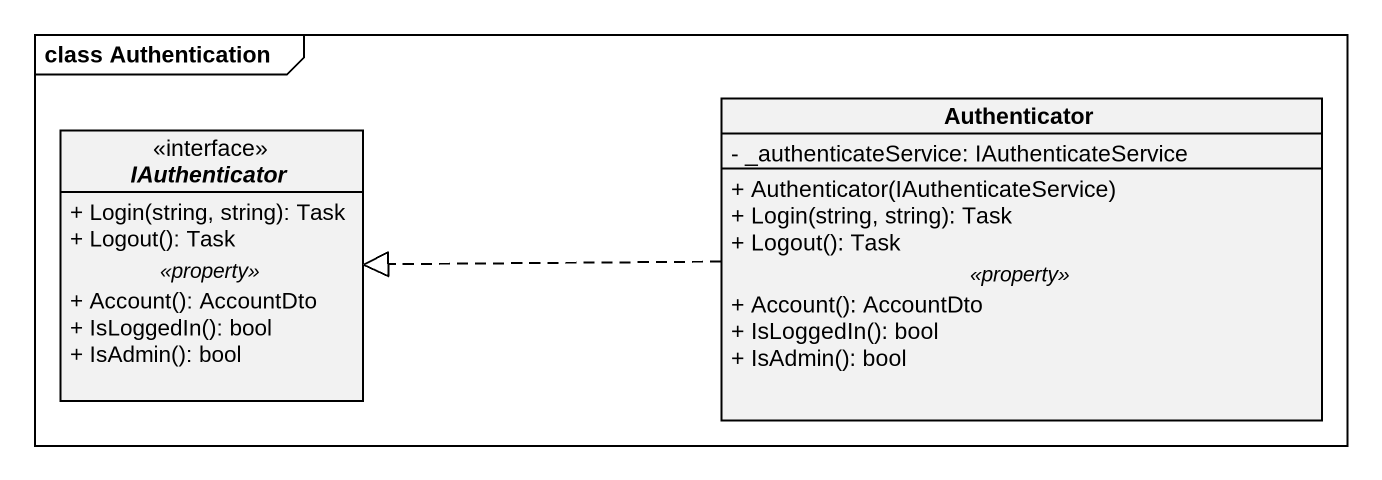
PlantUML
@startuml
mainframe class Authentication
hide circle
hide empty members
skinparam classAttributeIconSize 0
interface IAuthenticator {
  + Login(string, string): Task
  + Logout(): Task
  .. <<property>> ..
  + Account(): AccountDto
  + IsLoggedIn(): bool
  + IsAdmin(): bool
}
class Authenticator {
  - _authenticateService: IAuthenticateService
  --
  + Authenticator(IAuthenticateService)
  + Login(string, string): Task
  + Logout(): Task
  .. <<property>> ..
  + Account(): AccountDto
  + IsLoggedIn(): bool
  + IsAdmin(): bool
}
Authenticator .left.|> IAuthenticator
@enduml
